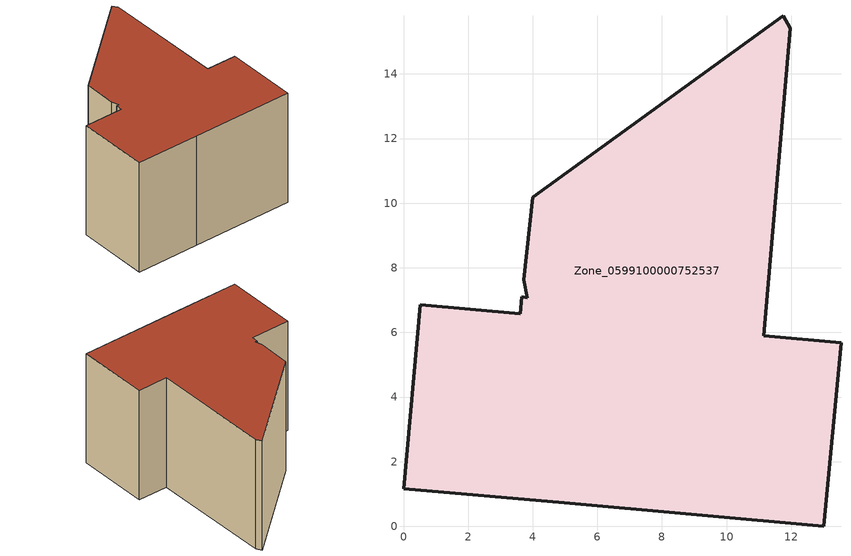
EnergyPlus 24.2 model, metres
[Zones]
Zone_0599100000752537
 floor ground (C_G): 3.66,7.1 3.84,7.07 3.72,7.62 4,10.19 11.75,15.8 11.96,15.41 11.15,5.9 13.54,5.68 13.01,0 4.98,0.73 0,1.16 0.52,6.86 3.61,6.58 z0
 wall outside (C_F): 11.15,5.9 11.96,15.41 11.75,15.8 4,10.19 3.72,7.62 3.84,7.07 3.66,7.1 3.61,6.58 0.52,6.86 0,1.16 4.98,0.73 13.01,0 13.54,5.68 11.15,5.9 z0:9.04
 roof outside (C_R): 3.84,7.07 3.66,7.1 3.61,6.58 0.52,6.86 0,1.16 4.98,0.73 13.01,0 13.54,5.68 11.15,5.9 11.96,15.41 11.75,15.8 4,10.19 3.72,7.62 z9.04
[BUILDING]
Pand.0599100000752537: North Axis=0; Terrain=City; Loads Convergence Tolerance Value=0.04; Temperature Convergence Tolerance Value=0.4; Solar Distribution=FullExterior; Maximum Number of Warmup Days=25; Minimum Number of Warmup Days=1
[Site:Location]
Rotterdam.The.Hague.AP_ZH_NLD Design_Conditions: Latitude=51.96; Longitude=4.45; Time Zone=1; Elevation=-4.5
[SITE:GROUNDTEMPERATURE:BUILDINGSURFACE]
18, 18, 18, 18, 18, 18, 18, 18, 18, 18, 18, 18
[MATERIAL] Thermal Absorptance=0.9; Solar Absorptance=0.7; Visible Absorptance=0.7
Name | Roughness | Thickness | Conductivity | Density | Specific Heat
G.TC.2006-2014 | MediumSmooth | 0.15 | 0.06 | 540 | 1210
F.TC.2006-2014 | Rough | 0.3 | 0.12 | 1920 | 840
R.TC.2006-2014 | MediumRough | 0.2 | 0.08 | 1500 | 1000
[CONSTRUCTION]
C_G: G.TC.2006-2014
C_F: F.TC.2006-2014
C_R: R.TC.2006-2014
[ZONE]
Zone_0599100000752537: Type=1; Multiplier=1; Ceiling Height=Autocalculate; Volume=Autocalculate; Floor Area=autocalculate; Part of Total Floor Area=Yes
[ZONEINFILTRATION:DESIGNFLOWRATE]
Infil_Zone_0599100000752537: Zone or ZoneList or Space or SpaceList=Zone_0599100000752537; Schedule=AlwaysOn; Design Flow Rate Calculation Method=Flow/Area; Flow Rate per Floor Area=0.0015; Constant Term Coefficient=1; Temperature Term Coefficient=0; Velocity Term Coefficient=0; Velocity Squared Term Coefficient=0
[HVACTEMPLATE:ZONE:IDEALLOADSAIRSYSTEM]
Zone_0599100000752537: Maximum Heating Supply Air Temperature=50; Minimum Cooling Supply Air Temperature=13; Maximum Heating Supply Air Humidity Ratio=0.0156; Minimum Cooling Supply Air Humidity Ratio=0.0077; Heating Limit=NoLimit; Cooling Limit=NoLimit; Dehumidification Control Type=ConstantSensibleHeatRatio; Cooling Sensible Heat Ratio=0.7; Dehumidification Setpoint=60; Humidification Control Type=None; Humidification Setpoint=30; Outdoor Air Method=None; Outdoor Air Flow Rate per Person=0.00944; Outdoor Air Flow Rate per Zone Floor Area=0; Outdoor Air Flow Rate per Zone=0; Demand Controlled Ventilation Type=None; Outdoor Air Economizer Type=NoEconomizer; Heat Recovery Type=None; Sensible Heat Recovery Effectiveness=0.7; Latent Heat Recovery Effectiveness=0.65
[ZONECONTROL:THERMOSTAT]
ThermostatControl_Zone_0599100000752537: Zone or ZoneList=Zone_0599100000752537; Control Type Schedule=DualSetpointControlType; Control 1=Thermostat_Zone_0599100000752537; Temperature Difference Between Cutout And Setpoint=0
[THERMOSTATSETPOINT:DUALSETPOINT]
Thermostat_Zone_0599100000752537: Heating Setpoint Temperature Schedule=HeatingSetpoint_Zone_0599100000752537; Cooling Setpoint Temperature Schedule=CoolingSetpoint_Zone_0599100000752537
[SCHEDULE:COMPACT]
HeatingSetpoint_Zone_0599100000752537: Through: 12/31, For: AllDays, Until: 24:00, 21
CoolingSetpoint_Zone_0599100000752537: Through: 12/31, For: AllDays, Until: 24:00, 24
DualSetpointControlType: Through: 12/31, For: AllDays, Until: 24:00, 4
AlwaysOn: Through: 12/31, For: AllDays, Until: 24:00, 1
